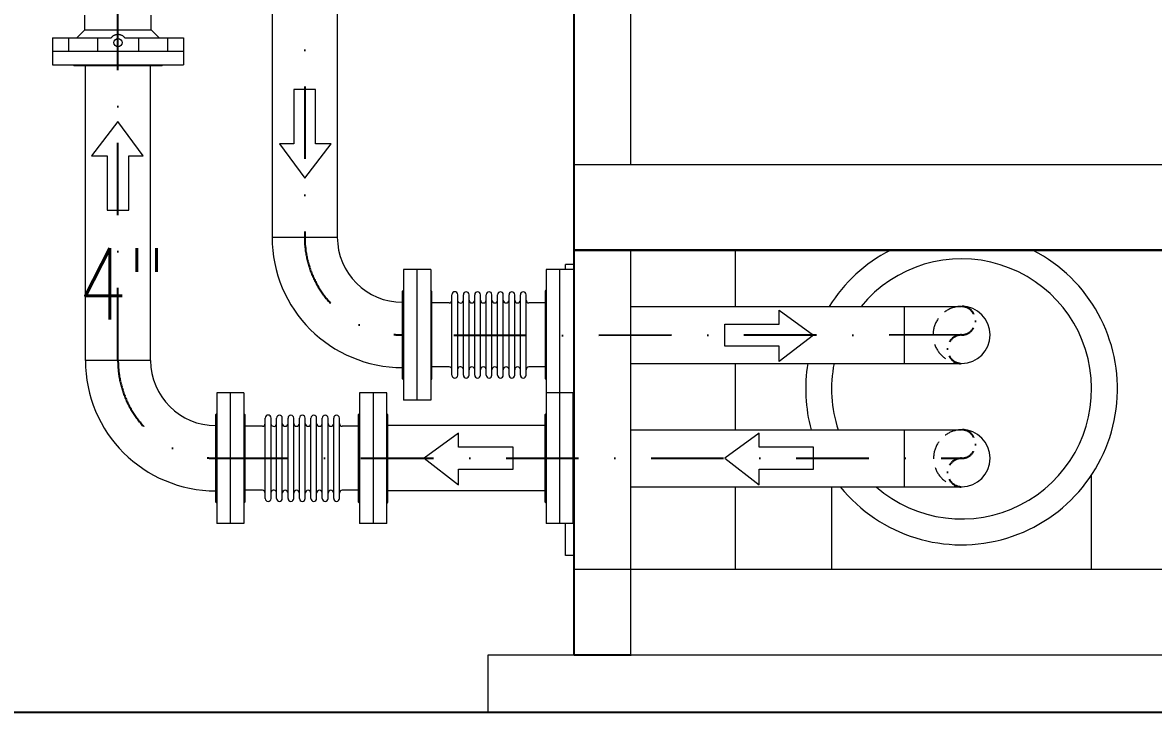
# Model space of a CAD drawing. Header units: millimetres. Extents: x -312439 to 477422, y -331570 to 212570.
# Drawn here: x 359854 to 361835, y 192609 to 193817 of the extents above; entities that cross this region are included whole.
import ezdxf

# ---------------------------------------------------------------- set-up
doc = ezdxf.new("R2010")
doc.units = ezdxf.units.MM
doc.linetypes.add('DASHDOT', pattern=[25.4, 12.7, -6.35, 0, -6.35])
doc.linetypes.add('HIDDEN', pattern=[9.525, 6.35, -3.175])
doc.layers.add('ARCONDTEXTO', color=4, linetype='Continuous')
doc.styles.add('ROMANS', font='romans.shx', dxfattribs={"height": 187.5})

msp = doc.modelspace()

# ---------------------------------------------------------------- linework, layer by layer
at = {"color": 6, "linetype": 'DASHDOT', "ltscale": 10, "extrusion": (0, 1, 0)}
for p, q in [((360021.523, 193225.232, 0), (360021.523, 194975.454, 0)), ((361498.967, 193269.782, 0), (360519.973, 193268.632, 0))]:
    msp.add_line(p, q, dxfattribs=at)
at = {"color": 6, "linetype": 'DASHDOT', "ltscale": 10}
for p, q in [((360348.523, 194975.454, 0), (360348.523, 193441.232, 0)), ((360192.973, 193053.782, 0), (361498.967, 193053.782, 0))]:
    msp.add_line(p, q, dxfattribs=at)
at = {"color": 3, "linetype": 'Continuous', "lineweight": 0, "extrusion": (0, 1, 0)}
for p, q in [((360819.173, 194804.689, 0), (360819.173, 192708.782, 0)), ((360820.173, 194803.689, 0), (360820.173, 192708.782, 0)), ((360919.173, 194217.579, 0), (360919.173, 193567.94, 0)), ((363104.173, 193567.94, 0), (360820.173, 193567.94, 0)), ((360821.173, 193418.94, 0), (360821.173, 193567.94, 0)), ((360819.173, 193418.94, 0), (360820.173, 193418.94, 0)), ((360819.173, 193417.94, 0), (363104.173, 193417.94, 0)), ((360919.173, 193417.94, 0), (360919.173, 192709.782, 0)), ((360920.173, 193417.94, 0), (360920.173, 193418.94, 0)), ((361102.138, 193417.94, 0), (361102.138, 193319.782, 0)), ((360819.173, 193392.94, 0), (360805.173, 193392.94, 0)), ((360805.173, 193384.282, 0), (360805.173, 193392.94, 0)), ((360771.573, 193384.282, 0), (360771.573, 193168.282, 0)), ((360819.173, 193384.282, 0), (360771.573, 193384.282, 0)), ((360795.373, 193168.282, 0), (360795.373, 193384.282, 0)), ((360769.973, 193346.682, 0), (360771.573, 193348.282, 0)), ((360769.973, 193192.882, 0), (360769.973, 193346.682, 0)), ((360919.173, 193319.782, 0), (361498.967, 193319.782, 0)), ((361398.967, 193219.782, 0), (361398.967, 193319.782, 0)), ((360919.173, 193219.782, 0), (361498.967, 193219.782, 0)), ((361102.138, 193219.782, 0), (361102.138, 193103.782, 0)), ((360769.973, 193192.882, 0), (360771.573, 193191.282, 0)), ((360771.264, 193168.282, 0), (360771.264, 192939.282, 0)), ((360818.864, 193168.282, 0), (360771.264, 193168.282, 0)), ((360795.064, 192939.282, 0), (360795.064, 193168.282, 0)), ((360818.864, 192939.282, 0), (360818.864, 193168.282, 0)), ((360819.173, 193155.282, 0), (360818.864, 193155.282, 0)), ((360769.664, 193130.682, 0), (360771.264, 193132.282, 0)), ((360769.664, 192976.882, 0), (360769.664, 193130.682, 0)), ((360919.173, 193103.782, 0), (361498.967, 193103.782, 0)), ((361398.967, 193003.782, 0), (361398.967, 193103.782, 0)), ((360818.864, 193032.972, 0), (360819.173, 193032.972, 0)), ((360818.864, 193024.429, 0), (360819.173, 193024.429, 0)), ((361726.717, 192858.782, 0), (361726.717, 193024.681, 0)), ((360919.173, 193003.782, 0), (361498.967, 193003.782, 0)), ((361102.138, 193003.782, 0), (361102.138, 192858.782, 0)), ((361271.216, 193003.782, 0), (361271.216, 192858.782, 0)), ((360769.664, 192976.882, 0), (360771.264, 192975.282, 0)), ((360818.864, 192939.282, 0), (360771.264, 192939.282, 0)), ((360805.173, 192883.782, 0), (360805.173, 192939.282, 0)), ((360819.173, 192883.782, 0), (360805.173, 192883.782, 0)), ((363104.173, 192858.782, 0), (360820.173, 192858.782, 0)), ((360821.173, 192709.782, 0), (360821.173, 192858.782, 0)), ((360819.173, 192709.782, 0), (360820.173, 192709.782, 0)), ((360920.173, 192709.782, 0), (360821.173, 192709.782, 0)), ((360920.173, 192708.782, 0), (360920.173, 192709.782, 0))]:
    msp.add_line(p, q, dxfattribs=at)
at = {"color": 5, "linetype": 'Continuous', "lineweight": 0, "extrusion": (0, 1, 0)}
for p, q in [((360291.373, 194403.577, 0), (360291.373, 193441.232, 0)), ((360405.673, 194403.577, 0), (360405.673, 193441.232, 0)), ((359963.232, 193803.897, 0), (359963.232, 193829.607, 0)), ((360079.814, 193803.897, 0), (360079.814, 193829.607, 0)), ((359963.232, 193803.897, 0), (359949.18, 193789.844, 0)), ((359963.232, 193803.897, 0), (360079.814, 193803.897, 0)), ((360021.523, 193803.897, 0), (360021.523, 193796.298, 0)), ((360079.814, 193803.897, 0), (360093.866, 193789.844, 0)), ((359907.023, 193789.844, 0), (360009.421, 193789.844, 0)), ((359907.023, 193789.844, 0), (359907.023, 193742.832, 0)), ((359934.972, 193789.844, 0), (359934.972, 193766.632, 0)), ((359985.672, 193789.844, 0), (359985.672, 193766.632, 0)), ((360033.624, 193789.844, 0), (360136.023, 193789.844, 0)), ((360057.373, 193789.844, 0), (360057.373, 193766.632, 0)), ((360108.073, 193789.844, 0), (360108.073, 193766.632, 0)), ((360136.023, 193789.844, 0), (360136.023, 193742.832, 0)), ((359907.023, 193766.632, 0), (360136.023, 193766.632, 0)), ((359907.023, 193742.832, 0), (360136.023, 193742.832, 0)), ((359944.623, 193741.232, 0), (359943.023, 193742.832, 0)), ((360098.423, 193741.232, 0), (359944.623, 193741.232, 0)), ((359964.373, 193225.232, 0), (359964.373, 193741.232, 0)), ((360078.673, 193225.232, 0), (360078.673, 193741.232, 0)), ((360098.423, 193741.232, 0), (360100.023, 193742.832, 0)), ((360291.373, 193441.232, 0), (360405.673, 193441.232, 0)), ((360521.573, 193384.282, 0), (360521.573, 193155.282, 0)), ((360569.173, 193384.282, 0), (360521.573, 193384.282, 0)), ((360545.373, 193155.282, 0), (360545.373, 193384.282, 0)), ((360569.173, 193384.282, 0), (360569.173, 193155.282, 0)), ((360519.973, 193346.682, 0), (360521.573, 193348.282, 0)), ((360519.973, 193192.882, 0), (360519.973, 193346.682, 0)), ((360570.773, 193346.682, 0), (360569.173, 193348.282, 0)), ((360570.773, 193346.682, 0), (360570.773, 193192.882, 0)), ((360601.35, 193325.782, 0), (360570.773, 193325.782, 0)), ((360606.35, 193199.275, 0), (360606.35, 193340.289, 0)), ((360616.588, 193199.275, 0), (360616.588, 193340.289, 0)), ((360626.35, 193199.275, 0), (360626.35, 193340.289, 0)), ((360636.35, 193199.275, 0), (360636.35, 193340.289, 0)), ((360646.35, 193199.275, 0), (360646.35, 193340.289, 0)), ((360656.35, 193199.275, 0), (360656.35, 193340.289, 0)), ((360666.35, 193199.275, 0), (360666.35, 193340.289, 0)), ((360676.35, 193199.275, 0), (360676.35, 193340.289, 0)), ((360686.35, 193199.275, 0), (360686.35, 193340.289, 0)), ((360696.35, 193199.275, 0), (360696.35, 193340.289, 0)), ((360706.35, 193199.275, 0), (360706.35, 193340.289, 0)), ((360716.35, 193199.275, 0), (360716.35, 193340.289, 0)), ((360726.35, 193199.275, 0), (360726.35, 193340.289, 0)), ((360736.35, 193199.275, 0), (360736.35, 193340.289, 0)), ((360769.973, 193325.782, 0), (360741.35, 193325.782, 0)), ((360078.673, 193225.232, 0), (359964.373, 193225.232, 0)), ((360601.35, 193213.782, 0), (360570.773, 193213.782, 0)), ((360769.973, 193213.782, 0), (360741.35, 193213.782, 0)), ((360519.973, 193192.882, 0), (360521.573, 193191.282, 0)), ((360570.773, 193192.882, 0), (360569.173, 193191.282, 0)), ((360194.573, 193168.282, 0), (360194.573, 192939.282, 0)), ((360242.173, 193168.282, 0), (360194.573, 193168.282, 0)), ((360218.373, 192939.282, 0), (360218.373, 193168.282, 0)), ((360242.173, 193168.282, 0), (360242.173, 192939.282, 0)), ((360444.573, 193168.282, 0), (360444.573, 192939.282, 0)), ((360492.173, 193168.282, 0), (360444.573, 193168.282, 0)), ((360468.373, 193168.282, 0), (360468.373, 192939.282, 0)), ((360492.173, 192939.282, 0), (360492.173, 193168.282, 0)), ((360569.173, 193155.282, 0), (360521.573, 193155.282, 0)), ((360192.973, 193130.682, 0), (360194.573, 193132.282, 0)), ((360192.973, 192976.882, 0), (360192.973, 193130.682, 0)), ((360243.773, 193130.682, 0), (360242.173, 193132.282, 0)), ((360243.773, 193130.682, 0), (360243.773, 192976.882, 0)), ((360442.973, 193130.682, 0), (360444.573, 193132.282, 0)), ((360442.973, 192976.882, 0), (360442.973, 193130.682, 0)), ((360493.773, 193130.682, 0), (360492.173, 193132.282, 0)), ((360493.773, 193130.682, 0), (360493.773, 192976.882, 0)), ((360274.35, 193109.782, 0), (360243.773, 193109.782, 0)), ((360279.35, 192983.275, 0), (360279.35, 193124.289, 0)), ((360289.588, 192983.275, 0), (360289.588, 193124.289, 0)), ((360299.35, 192983.275, 0), (360299.35, 193124.289, 0)), ((360309.35, 192983.275, 0), (360309.35, 193124.289, 0)), ((360319.35, 192983.275, 0), (360319.35, 193124.289, 0)), ((360329.35, 192983.275, 0), (360329.35, 193124.289, 0)), ((360339.35, 192983.275, 0), (360339.35, 193124.289, 0)), ((360349.35, 192983.275, 0), (360349.35, 193124.289, 0)), ((360359.35, 192983.275, 0), (360359.35, 193124.289, 0)), ((360369.35, 192983.275, 0), (360369.35, 193124.289, 0)), ((360379.35, 192983.275, 0), (360379.35, 193124.289, 0)), ((360389.35, 192983.275, 0), (360389.35, 193124.289, 0)), ((360399.35, 192983.275, 0), (360399.35, 193124.289, 0)), ((360409.35, 192983.275, 0), (360409.35, 193124.289, 0)), ((360442.973, 193109.782, 0), (360414.35, 193109.782, 0)), ((360769.664, 193110.932, 0), (360493.773, 193110.932, 0)), ((360274.35, 192997.782, 0), (360243.773, 192997.782, 0)), ((360442.973, 192997.782, 0), (360414.35, 192997.782, 0)), ((360769.664, 192996.632, 0), (360493.773, 192996.632, 0)), ((360192.973, 192976.882, 0), (360194.573, 192975.282, 0)), ((360243.773, 192976.882, 0), (360242.173, 192975.282, 0)), ((360442.973, 192976.882, 0), (360444.573, 192975.282, 0)), ((360493.773, 192976.882, 0), (360492.173, 192975.282, 0)), ((360242.173, 192939.282, 0), (360194.573, 192939.282, 0)), ((360492.173, 192939.282, 0), (360444.573, 192939.282, 0))]:
    msp.add_line(p, q, dxfattribs=at)
at = {"color": 1, "linetype": 'Continuous', "lineweight": 0}
for p, q in [((360329.345, 193699.53, 0), (360329.345, 193604.21, 0)), ((360367.7, 193699.53, 0), (360329.345, 193699.53, 0)), ((360367.7, 193604.21, 0), (360367.7, 193699.53, 0)), ((360304.668, 193604.21, 0), (360348.523, 193544.132, 0)), ((360329.345, 193604.21, 0), (360304.668, 193604.21, 0)), ((360348.523, 193544.132, 0), (360394.823, 193604.21, 0)), ((360394.823, 193604.21, 0), (360367.7, 193604.21, 0)), ((361179.716, 193313.149, 0), (361239.794, 193269.295, 0)), ((361179.716, 193288.473, 0), (361179.716, 193313.149, 0)), ((361084.397, 193288.473, 0), (361179.716, 193288.473, 0)), ((361084.397, 193250.118, 0), (361084.397, 193288.473, 0)), ((361239.794, 193269.295, 0), (361179.716, 193222.995, 0)), ((361179.716, 193250.118, 0), (361084.397, 193250.118, 0)), ((361179.716, 193222.995, 0), (361179.716, 193250.118, 0))]:
    msp.add_line(p, q, dxfattribs=at)
at = {"color": 4, "linetype": 'Continuous', "lineweight": 0}
for p, q in [((360021.523, 193643.463, 0), (359975.223, 193583.385, 0)), ((360065.377, 193583.385, 0), (360021.523, 193643.463, 0)), ((359975.223, 193583.385, 0), (360002.345, 193583.385, 0)), ((360002.345, 193583.385, 0), (360002.345, 193488.066, 0)), ((360040.7, 193488.066, 0), (360040.7, 193583.385, 0)), ((360040.7, 193583.385, 0), (360065.377, 193583.385, 0)), ((360002.345, 193488.066, 0), (360040.7, 193488.066, 0)), ((360618.074, 193097.636, 0), (360557.996, 193053.782, 0)), ((360618.074, 193072.959, 0), (360618.074, 193097.636, 0)), ((361144.468, 193097.636, 0), (361084.39, 193053.782, 0)), ((361144.468, 193072.959, 0), (361144.468, 193097.636, 0)), ((360713.394, 193072.959, 0), (360618.074, 193072.959, 0)), ((360713.394, 193034.605, 0), (360713.394, 193072.959, 0)), ((361239.788, 193072.959, 0), (361144.468, 193072.959, 0)), ((361239.788, 193034.605, 0), (361239.788, 193072.959, 0)), ((360557.996, 193053.782, 0), (360618.074, 193007.482, 0)), ((361084.39, 193053.782, 0), (361144.468, 193007.482, 0)), ((360618.074, 193034.605, 0), (360713.394, 193034.605, 0)), ((360618.074, 193007.482, 0), (360618.074, 193034.605, 0)), ((361144.468, 193034.605, 0), (361239.788, 193034.605, 0)), ((361144.468, 193007.482, 0), (361144.468, 193034.605, 0))]:
    msp.add_line(p, q, dxfattribs=at)
at = {"color": 3, "linetype": 'Continuous', "lineweight": 0, "extrusion": (-1.19534e-48, 9.20677e-32, -1)}
msp.add_line((363103.173, 193418.94, 0), (360821.173, 193418.94, 0), dxfattribs=at)
at = {"color": 7, "linetype": 'Continuous', "lineweight": 0, "extrusion": (0, 1, 0)}
for p, q in [((363255.173, 192708.782, 0), (360669.173, 192708.782, 0)), ((360669.173, 192708.782, 0), (360669.173, 192608.782, 0)), ((360920.173, 192709.782, 0), (363004.173, 192709.782, 0)), ((360669.173, 192608.782, 0), (363255.173, 192608.782, 0))]:
    msp.add_line(p, q, dxfattribs=at)
at = {"color": 3, "linetype": 'Continuous', "lineweight": 0, "extrusion": (1.82866e-33, 9.20677e-32, -1)}
msp.add_line((360820.173, 192708.782, 0), (360920.173, 192708.782, 0), dxfattribs=at)
at = {"color": 1, "linetype": 'Continuous', "extrusion": (0, 1, 0)}
msp.add_line((368194.798, 192608.782, 0), (357294.798, 192608.782, 0), dxfattribs=at)
at = {"color": 5, "linetype": 'Continuous', "lineweight": 0}
msp.add_circle((360021.523, 193781.725, 0), 7.182, dxfattribs=at)
for centre, radius, start, end in [((360519.973, 193441.232, 0), 228.6, 180, 270), ((360519.973, 193441.232, 0), 114.3, 180, 270), ((360611.469, 193340.289, 0), 5.119, 0, 180), ((360631.35, 193340.289, 0), 5, 0, 180), ((360651.35, 193340.289, 0), 5, 0, 180), ((360671.35, 193340.289, 0), 5, 0, 180), ((360691.35, 193340.289, 0), 5, 0, 180), ((360711.35, 193340.289, 0), 5, 0, 180), ((360731.35, 193340.289, 0), 5, 0, 180), ((360601.35, 193330.782, 0), 5, 270, 0), ((360621.35, 193330.657, 0), 5.002, 197.829397, 358.562061), ((360641.35, 193330.782, 0), 5, 180, 0), ((360661.35, 193330.782, 0), 5, 180, 0), ((360681.35, 193330.782, 0), 5, 180, 0), ((360701.35, 193330.782, 0), 5, 180, 0), ((360721.35, 193330.782, 0), 5, 180, 0), ((360741.35, 193330.782, 0), 5, 180, 270), ((360192.973, 193225.232, 0), 228.6, 180, 270), ((360192.973, 193225.232, 0), 114.3, 180, 270), ((360601.35, 193208.782, 0), 5, 0, 90), ((360621.35, 193208.908, 0), 5.002, 1.437939, 162.170603), ((360641.35, 193208.782, 0), 5, 0, 180), ((360661.35, 193208.782, 0), 5, 0, 180), ((360681.35, 193208.782, 0), 5, 0, 180), ((360701.35, 193208.782, 0), 5, 0, 180), ((360721.35, 193208.782, 0), 5, 0, 180), ((360741.35, 193208.782, 0), 5, 90, 180), ((360611.469, 193199.275, 0), 5.119, 180, 0), ((360631.35, 193199.275, 0), 5, 180, 0), ((360651.35, 193199.275, 0), 5, 180, 0), ((360671.35, 193199.275, 0), 5, 180, 0), ((360691.35, 193199.275, 0), 5, 180, 0), ((360711.35, 193199.275, 0), 5, 180, 0), ((360731.35, 193199.275, 0), 5, 180, 0), ((360284.469, 193124.289, 0), 5.119, 0, 180), ((360304.35, 193124.289, 0), 5, 0, 180), ((360324.35, 193124.289, 0), 5, 0, 180), ((360344.35, 193124.289, 0), 5, 0, 180), ((360364.35, 193124.289, 0), 5, 0, 180), ((360384.35, 193124.289, 0), 5, 0, 180), ((360404.35, 193124.289, 0), 5, 0, 180), ((360274.35, 193114.782, 0), 5, 270, 0), ((360294.35, 193114.657, 0), 5.002, 197.829397, 358.562061), ((360314.35, 193114.782, 0), 5, 180, 0), ((360334.35, 193114.782, 0), 5, 180, 0), ((360354.35, 193114.782, 0), 5, 180, 0), ((360374.35, 193114.782, 0), 5, 180, 0), ((360394.35, 193114.782, 0), 5, 180, 0), ((360414.35, 193114.782, 0), 5, 180, 270), ((360274.35, 192992.782, 0), 5, 0, 90), ((360294.35, 192992.908, 0), 5.002, 1.437939, 162.170603), ((360314.35, 192992.782, 0), 5, 0, 180), ((360334.35, 192992.782, 0), 5, 0, 180), ((360354.35, 192992.782, 0), 5, 0, 180), ((360374.35, 192992.782, 0), 5, 0, 180), ((360394.35, 192992.782, 0), 5, 0, 180), ((360414.35, 192992.782, 0), 5, 90, 180), ((360284.469, 192983.275, 0), 5.119, 180, 0), ((360304.35, 192983.275, 0), 5, 180, 0), ((360324.35, 192983.275, 0), 5, 180, 0), ((360344.35, 192983.275, 0), 5, 180, 0), ((360364.35, 192983.275, 0), 5, 180, 0), ((360384.35, 192983.275, 0), 5, 180, 0), ((360404.35, 192983.275, 0), 5, 180, 0)]:
    msp.add_arc(centre, radius, start, end, dxfattribs=at)
at = {"color": 6, "linetype": 'DASHDOT', "ltscale": 10}
for centre in [(360519.973, 193441.232, 0), (360192.973, 193225.232, 0)]:
    msp.add_arc(centre, 171.45, 180, 270, dxfattribs=at)
at = {"color": 3, "linetype": 'Continuous', "lineweight": 0}
for centre, radius, start, end in [((361498.967, 193175.313, 0), 273.057, 117.306974, 148.056551), ((361498.967, 193175.313, 0), 273.057, 218.916398, 62.693026), ((361498.967, 193175.313, 0), 227.75, 228.864074, 140.629505), ((361498.967, 193269.782, 0), 50, 270, 89.999964), ((361498.967, 193175.313, 0), 273.057, 170.627176, 195.186495), ((361498.967, 193175.313, 0), 227.75, 168.740355, 198.304933), ((361498.967, 193053.782, 0), 50, 270, 89.999964)]:
    msp.add_arc(centre, radius, start, end, dxfattribs=at)
at = {"color": 1, "linetype": 'HIDDEN', "lineweight": 0, "ltscale": 5}
for centre in [(361498.967, 193269.782, 0), (361499.934, 193053.817, 0)]:
    msp.add_arc(centre, 50, 90, 270.000001, dxfattribs=at)
at = {"color": 6, "linetype": 'DASHDOT', "ltscale": 2}
for centre, radius, start, end in [((361498.293, 193294.782, 0), 25.004, 270.9629, 89.0371), ((361499.109, 193244.782, 0), 25.003, 90.907662, 269.092338), ((361498.546, 193078.782, 0), 25.004, 270.9629, 89.0371), ((361499.363, 193028.782, 0), 25.003, 90.907662, 269.092338)]:
    msp.add_arc(centre, radius, start, end, dxfattribs=at)
at = {"color": 5, "linetype": 'Continuous', "lineweight": 0}
for points, knots in [([(360009.421, 193789.844, 0), (360010.09, 193790.842, 0), (360010.867, 193791.737, 0), (360011.967, 193792.732, 0), (360012.194, 193792.925, 0), (360012.661, 193793.298, 0), (360012.902, 193793.478, 0), (360013.635, 193793.993, 0), (360014.141, 193794.304, 0), (360015.186, 193794.862, 0), (360015.725, 193795.108, 0), (360016.837, 193795.537, 0), (360017.413, 193795.719, 0), (360019.149, 193796.153, 0), (360020.326, 193796.298, 0), (360021.523, 193796.298, 0)], [0, 0, 0, 0, 0.0034182904, 0.0034182904, 0.004272863, 0.004272863, 0.0051274356, 0.0051274356, 0.0068365808, 0.0068365808, 0.0085457261, 0.0085457261, 0.0102548713, 0.0102548713, 0.0136731617, 0.0136731617, 0.0136731617, 0.0136731617]), ([(360021.523, 193796.298, 0), (360021.822, 193796.298, 0), (360022.123, 193796.289, 0), (360022.719, 193796.252, 0), (360023.016, 193796.224, 0), (360023.9, 193796.115, 0), (360024.482, 193796.007, 0), (360025.632, 193795.719, 0), (360026.2, 193795.54, 0), (360027.319, 193795.109, 0), (360027.86, 193794.861, 0), (360028.905, 193794.304, 0), (360029.409, 193793.994, 0), (360030.137, 193793.483, 0), (360030.375, 193793.305, 0), (360030.842, 193792.933, 0), (360031.071, 193792.738, 0), (360032.178, 193791.738, 0), (360032.956, 193790.84, 0), (360033.624, 193789.844, 0)], [0.0136731617, 0.0136731617, 0.0136731617, 0.0136731617, 0.0145264761, 0.0145264761, 0.0153797904, 0.0153797904, 0.0170864192, 0.0170864192, 0.0187930479, 0.0187930479, 0.0204996767, 0.0204996767, 0.0222063054, 0.0222063054, 0.0230596198, 0.0230596198, 0.0239129342, 0.0239129342, 0.0273261917, 0.0273261917, 0.0273261917, 0.0273261917])]:
    msp.add_open_spline(points, degree=3, knots=knots, dxfattribs=at)

# ---------------------------------------------------------------- texts
at = {"layer": 'ARCONDTEXTO', "linetype": 'Continuous', "lineweight": -3, "style": 'ROMANS', "width": 0.8}
msp.add_text('4"', height=125, dxfattribs=at).set_placement((359951.622, 193296.702, 0))

doc.saveas('drawing.dxf')
